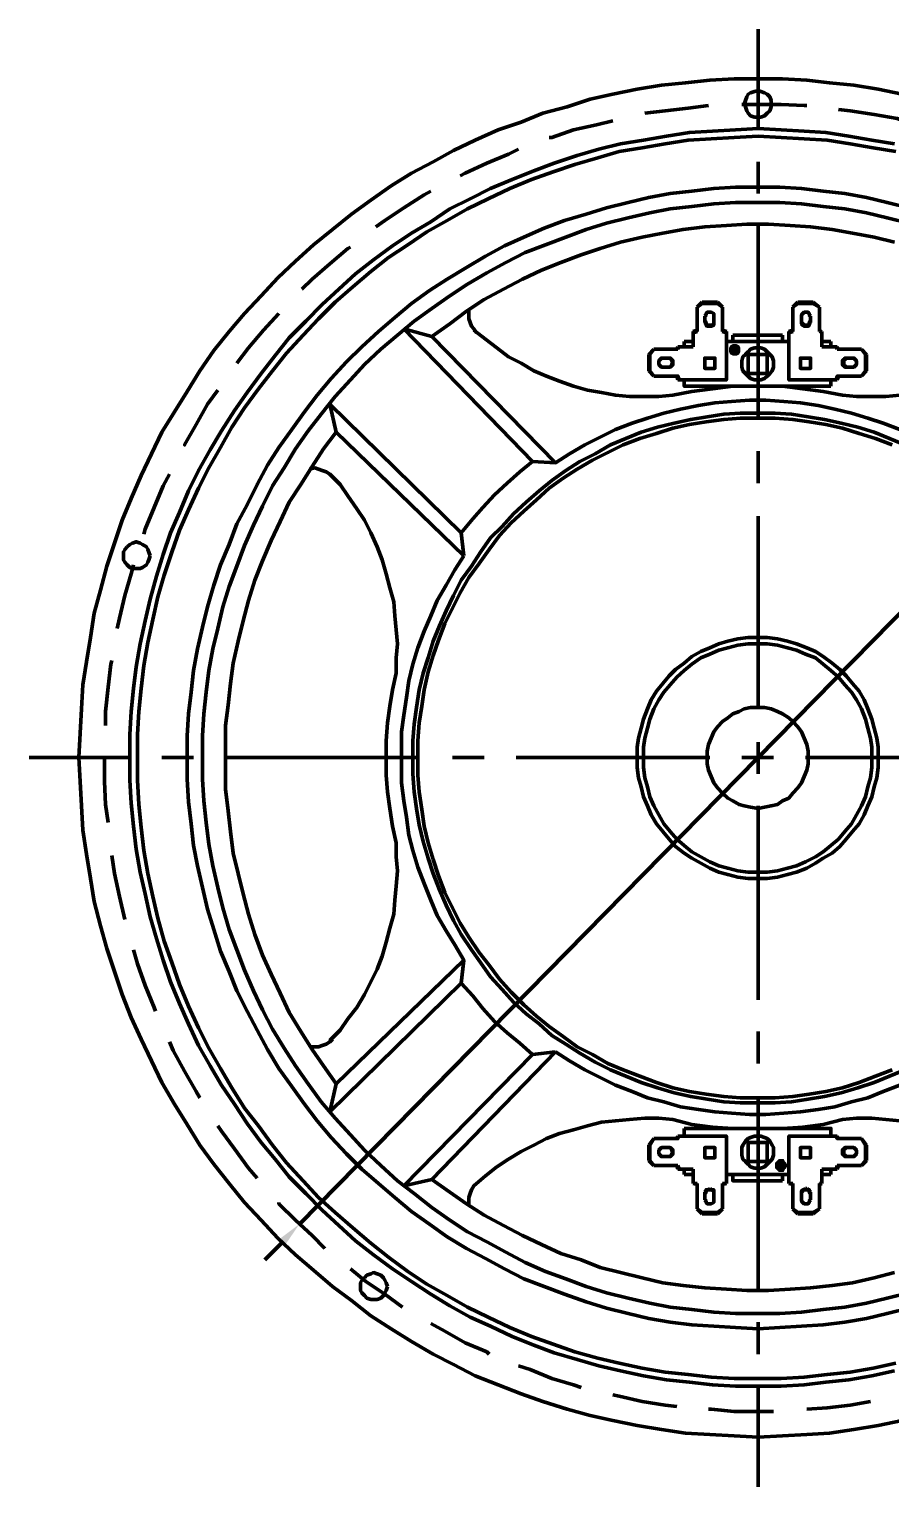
# Model space of a CAD drawing. Header units: inches. Extents: x 77 to 760, y 63 to 519.
# Drawn here: x 280.7 to 393.3, y 63.2 to 253.7 of the extents above; entities that cross this region are included whole.
import ezdxf

# ---------------------------------------------------------------- set-up
doc = ezdxf.new("R2010")
doc.units = ezdxf.units.IN
doc.header["$MEASUREMENT"] = 0
doc.layers.add('H', color=7, linetype='Continuous', lineweight=100)
doc.layers.add('P', color=250, linetype='Continuous', lineweight=100)

msp = doc.modelspace()

# ---------------------------------------------------------------- hatches: boundary and pattern name
at = {"layer": 'H', "linetype": 'Continuous'}
for points in [[(372.33, 212.33), (372.17, 212), (373.67, 212)], [(372.17, 212), (372.17, 211.83), (373.67, 211.83)], [(372.17, 212), (373.67, 212), (373.67, 211.83)], [(372.17, 211.83), (372.17, 211.5), (373.67, 211.5)], [(372.17, 211.83), (373.67, 211.83), (373.67, 211.5)], [(372.17, 211.5), (372.33, 211.17), (373.5, 211.17)], [(372.17, 211.5), (373.67, 211.5), (373.5, 211.17)], [(372.67, 212.5), (372.33, 212.33), (373.5, 212.33)], [(372.33, 212.33), (373.5, 212.33), (373.67, 212)], [(372.83, 212.5), (372.67, 212.5), (373.17, 212.5)], [(372.67, 212.5), (373.17, 212.5), (373.5, 212.33)], [(372.33, 211.17), (372.67, 211), (373.17, 211)], [(372.33, 211.17), (373.5, 211.17), (373.17, 211)], [(372.67, 211), (373.17, 211), (372.83, 211)], [(378.33, 105.67), (378.17, 105.5), (379.67, 105.5)], [(378.17, 105.5), (378.17, 105.17), (379.83, 105.17)], [(378.17, 105.5), (379.67, 105.5), (379.83, 105.17)], [(378.17, 105.17), (378.17, 104.83), (379.67, 104.83)], [(378.17, 105.17), (379.83, 105.17), (379.67, 104.83)], [(378.17, 104.83), (378.33, 104.67), (379.5, 104.67)], [(378.17, 104.83), (379.67, 104.83), (379.5, 104.67)], [(378.67, 106), (378.33, 105.67), (379.5, 105.67)], [(378.33, 105.67), (379.5, 105.67), (379.67, 105.5)], [(379, 106), (378.67, 106), (379.33, 106)], [(378.67, 106), (379.33, 106), (379.5, 105.67)], [(378.33, 104.67), (378.67, 104.33), (379.33, 104.33)], [(378.33, 104.67), (379.5, 104.67), (379.33, 104.33)], [(378.67, 104.33), (379.33, 104.33), (379, 104.33)], [(313.33, 95.5), (314.17, 94.83), (316, 97.5)]]:
    msp.add_hatch(color=0, dxfattribs=at).paths.add_polyline_path(points)

# ---------------------------------------------------------------- linework, layer by layer
at = {"layer": 'P', "color": 0, "linetype": 'Continuous'}
for points in [[(376, 253.67), (376, 240.67)], [(394.83, 245.17), (391.67, 245.83), (388.5, 246.33), (385.33, 246.67), (382.33, 247), (379.17, 247.17), (376, 247.17), (372.83, 247.17), (369.67, 247), (366.5, 246.67), (363.33, 246.33), (360.17, 245.83), (357, 245.17), (354, 244.5), (351, 243.5), (347.83, 242.67), (345, 241.5), (342, 240.5), (339, 239.17), (336.17, 237.83), (333.5, 236.33), (330.67, 234.83), (328, 233.17), (325.33, 231.33), (322.83, 229.5), (320.33, 227.5), (317.83, 225.5), (315.5, 223.33), (313.17, 221.17), (311, 218.83), (308.83, 216.5), (306.83, 214.17), (304.83, 211.67), (303, 209), (301.33, 206.33), (299.67, 203.67), (298, 201), (296.67, 198.17), (295.33, 195.33), (294, 192.33), (292.83, 189.5), (291.83, 186.5), (290.83, 183.5), (290, 180.33), (289.17, 177.33), (288.67, 174.17), (288.17, 171), (287.67, 168), (287.5, 164.83), (287.33, 161.67), (287.17, 158.5), (287.33, 155.33), (287.5, 152.17), (287.67, 149), (288.17, 145.83), (288.67, 142.67), (289.17, 139.67), (290, 136.5), (290.83, 133.5), (291.83, 130.5), (292.83, 127.5), (294, 124.5), (295.33, 121.67), (296.67, 118.83), (298, 116), (299.67, 113.17), (301.33, 110.5), (303, 107.83), (304.83, 105.33), (306.83, 102.83), (308.83, 100.33), (311, 98), (313.17, 95.67), (315.5, 93.5), (317.83, 91.5), (320.33, 89.33), (322.83, 87.5), (325.33, 85.5), (328, 83.83), (330.67, 82.17), (333.5, 80.5), (336.17, 79.17), (339, 77.67), (342, 76.5), (345, 75.33), (347.83, 74.33), (351, 73.33), (354, 72.5), (357, 71.83), (360.17, 71.17), (363.33, 70.67), (366.5, 70.17), (369.67, 70), (372.83, 69.83), (376, 69.67), (379.17, 69.83), (382.33, 70), (385.33, 70.17), (388.5, 70.67), (391.67, 71.17), (394.83, 71.83)], [(377.67, 243.83), (377.67, 244.33), (377.5, 244.83), (377.17, 245.17), (376.83, 245.33), (376.33, 245.5), (376, 245.67), (375.5, 245.5), (375, 245.33), (374.67, 245.17), (374.5, 244.83), (374.33, 244.33), (374.17, 243.83), (374.33, 243.5), (374.5, 243), (374.67, 242.67), (375, 242.33), (375.5, 242.17), (376, 242.17), (376.33, 242.17), (376.83, 242.33), (377.17, 242.67), (377.5, 243), (377.67, 243.5), (377.67, 243.83)], [(369.5, 243.67), (366.83, 243.33), (363.83, 243), (361.17, 242.67)], [(382.33, 243.67), (382, 243.67), (379, 243.83), (376, 243.83), (373.83, 243.83)], [(395, 241.67), (394.17, 242), (391.17, 242.5), (388, 243), (386.5, 243.17)], [(393.83, 238.67), (390.83, 239.17), (387.83, 239.67), (384.83, 240.17), (382, 240.33), (379, 240.5), (376, 240.67), (373, 240.5), (370, 240.33), (367, 240.17), (364, 239.67), (361, 239.17), (358, 238.67), (355.17, 238), (352.33, 237.17), (349.33, 236.17), (346.67, 235.17), (343.83, 234), (341, 232.83), (338.33, 231.5), (335.67, 230.17), (333.17, 228.5), (330.67, 227), (328.17, 225.33), (325.67, 223.5), (323.33, 221.67), (321.17, 219.67), (319, 217.67), (316.83, 215.5), (314.67, 213.33), (312.83, 211), (311, 208.67), (309.17, 206.17), (307.5, 203.83), (305.83, 201.17), (304.33, 198.67), (302.83, 196), (301.5, 193.33), (300.33, 190.5), (299.17, 187.83), (298.17, 185), (297.33, 182.17), (296.5, 179.17), (295.83, 176.33), (295.17, 173.33), (294.67, 170.33), (294.33, 167.5), (294, 164.5), (293.83, 161.5), (293.83, 158.5), (293.83, 155.5), (294, 152.5), (294.33, 149.5), (294.67, 146.5), (295.17, 143.5), (295.83, 140.67), (296.5, 137.67), (297.33, 134.83), (298.17, 132), (299.17, 129.17), (300.33, 126.33), (301.5, 123.67), (302.83, 120.83), (304.33, 118.17), (305.83, 115.67), (307.5, 113.17), (309.17, 110.67), (311, 108.17), (312.83, 106), (314.67, 103.67), (316.83, 101.5), (319, 99.33), (321.17, 97.33), (323.33, 95.33), (325.67, 93.5), (328.17, 91.67), (330.67, 90), (333.17, 88.33), (335.67, 86.83), (338.33, 85.33), (341, 84.17), (343.83, 82.83), (346.67, 81.67), (349.33, 80.67), (352.33, 79.83), (355.17, 79), (358, 78.33), (361, 77.67), (364, 77.17), (367, 76.83), (370, 76.5), (373, 76.33), (376, 76.33), (379, 76.33), (382, 76.5), (384.83, 76.83), (387.83, 77.17), (390.83, 77.67), (393.83, 78.33)], [(357, 241.67), (354.83, 241.17), (351.83, 240.5), (349, 239.5), (348.67, 239.5)], [(394, 237.67), (391, 238.17), (388, 238.67), (385, 239.17), (382, 239.33), (379, 239.5), (376, 239.67), (372.83, 239.5), (369.83, 239.33), (366.83, 239.17), (363.83, 238.67), (360.83, 238.17), (357.83, 237.67), (355, 236.83), (352, 236), (349.17, 235), (346.33, 234), (343.5, 232.83), (340.67, 231.5), (338, 230.17), (335.33, 228.67), (332.67, 227.17), (330.17, 225.5), (327.67, 223.83), (325.33, 222), (323, 220), (320.67, 218), (318.5, 215.83), (316.5, 213.67), (314.33, 211.33), (312.5, 209), (310.67, 206.67), (308.83, 204.17), (307.17, 201.67), (305.67, 199), (304.17, 196.33), (302.83, 193.67), (301.5, 190.83), (300.33, 188.17), (299.33, 185.33), (298.33, 182.33), (297.5, 179.5), (296.83, 176.5), (296.17, 173.5), (295.67, 170.5), (295.33, 167.5), (295, 164.5), (294.83, 161.5), (294.83, 158.5), (294.83, 155.5), (295, 152.33), (295.33, 149.33), (295.67, 146.33), (296.17, 143.33), (296.83, 140.33), (297.5, 137.5), (298.33, 134.5), (299.33, 131.67), (300.33, 128.83), (301.5, 126), (302.83, 123.17), (304.17, 120.5), (305.67, 117.83), (307.17, 115.33), (308.83, 112.67), (310.67, 110.33), (312.5, 107.83), (314.33, 105.5), (316.5, 103.17), (318.5, 101), (320.67, 99), (323, 97), (325.33, 95), (327.67, 93.17), (330.17, 91.33), (332.67, 89.67), (335.33, 88.17), (338, 86.67), (340.67, 85.33), (343.5, 84), (346.33, 82.83), (349.17, 81.83), (352, 80.83), (355, 80), (357.83, 79.33), (360.83, 78.67), (363.83, 78.17), (366.83, 77.83), (369.83, 77.5), (372.83, 77.33), (376, 77.33), (379, 77.33), (382, 77.5), (385, 77.83), (388, 78.17), (391, 78.67), (394, 79.33)], [(344.67, 238), (343.33, 237.33), (340.5, 236.17), (337.67, 234.83), (337, 234.5)], [(376, 236.33), (376, 232.17)], [(395.67, 230.33), (392.83, 231), (390.17, 231.67), (387.33, 232.17), (384.5, 232.5), (381.67, 232.83), (378.83, 233), (376, 233), (373, 233), (370.17, 232.83), (367.33, 232.5), (364.5, 232.17), (361.67, 231.67), (359, 231), (356.17, 230.33), (353.5, 229.5), (350.67, 228.67), (348, 227.67), (345.33, 226.5), (342.83, 225.33), (340.33, 224), (337.83, 222.5), (335.33, 221), (333, 219.5), (330.67, 217.83), (328.5, 216), (326.33, 214.17), (324.17, 212.17), (322.17, 210.17), (320.17, 208), (318.33, 205.83), (316.67, 203.67), (315, 201.33), (313.33, 199), (311.83, 196.67), (310.5, 194.17), (309.17, 191.5), (307.83, 189), (306.83, 186.33), (305.67, 183.67), (304.83, 181), (304, 178.17), (303.33, 175.5), (302.67, 172.67), (302.17, 169.83), (301.83, 167), (301.5, 164.17), (301.33, 161.33), (301.33, 158.5), (301.33, 155.67), (301.5, 152.67), (301.83, 149.83), (302.17, 147), (302.67, 144.33), (303.33, 141.5), (304, 138.67), (304.83, 136), (305.67, 133.17), (306.83, 130.5), (307.83, 128), (309.17, 125.33), (310.5, 122.83), (311.83, 120.33), (313.33, 117.83), (315, 115.5), (316.67, 113.17), (318.33, 111), (320.17, 108.83), (322.17, 106.67), (324.17, 104.67), (326.33, 102.83), (328.5, 101), (330.67, 99.17), (333, 97.5), (335.33, 95.83), (337.83, 94.33), (340.33, 93), (342.83, 91.67), (345.33, 90.33), (348, 89.33), (350.67, 88.33), (353.5, 87.33), (356.17, 86.5), (359, 85.83), (361.67, 85.17), (364.5, 84.67), (367.33, 84.33), (370.17, 84.17), (373, 84), (376, 83.83), (378.83, 84), (381.67, 84.17), (384.5, 84.33), (387.33, 84.67), (390.17, 85.17), (392.83, 85.83), (395.67, 86.5)], [(333.17, 232.5), (332.33, 232), (329.67, 230.33), (327.17, 228.67), (326, 227.83)], [(395.67, 228.33), (392.83, 229), (390.17, 229.67), (387.33, 230.17), (384.5, 230.5), (381.67, 230.83), (378.83, 231), (376, 231), (373, 231), (370.17, 230.83), (367.33, 230.5), (364.5, 230.17), (361.83, 229.67), (359, 229), (356.17, 228.33), (353.5, 227.5), (350.83, 226.5), (348.17, 225.5), (345.5, 224.5), (343, 223.17), (340.5, 221.83), (338, 220.33), (335.67, 218.83), (333.33, 217.17), (331, 215.5), (328.83, 213.67), (326.67, 211.83), (324.5, 209.83), (322.67, 207.83), (320.67, 205.67), (318.83, 203.33), (317.17, 201.17), (315.5, 198.83), (314, 196.33), (312.5, 194), (311.17, 191.33), (310, 188.83), (308.83, 186.17), (307.83, 183.5), (306.83, 180.83), (306, 178.17), (305.33, 175.33), (304.67, 172.67), (304.17, 169.83), (303.83, 167), (303.5, 164.17), (303.33, 161.33), (303.33, 158.5), (303.33, 155.67), (303.5, 152.83), (303.83, 150), (304.17, 147.17), (304.67, 144.33), (305.33, 141.5), (306, 138.83), (306.83, 136), (307.83, 133.33), (308.83, 130.67), (310, 128), (311.17, 125.5), (312.5, 123), (314, 120.5), (315.5, 118.17), (317.17, 115.83), (318.83, 113.5), (320.67, 111.33), (322.67, 109.17), (324.5, 107.17), (326.67, 105.17), (328.83, 103.17), (331, 101.5), (333.33, 99.67), (335.67, 98), (338, 96.5), (340.5, 95.17), (343, 93.83), (345.5, 92.5), (348.17, 91.33), (350.83, 90.33), (353.5, 89.33), (356.17, 88.5), (359, 87.83), (361.83, 87.17), (364.5, 86.67), (367.33, 86.33), (370.17, 86), (373, 85.83), (376, 85.83), (378.83, 85.83), (381.67, 86), (384.5, 86.33), (387.33, 86.67), (390.17, 87.17), (392.83, 87.83), (395.67, 88.5)], [(393.83, 225.83), (391.17, 226.5), (388.33, 227), (385.67, 227.5), (382.83, 227.83), (380.17, 228), (377.33, 228.17), (374.5, 228.17), (371.83, 228), (369, 227.83), (366.17, 227.5), (363.5, 227), (360.83, 226.5), (358, 225.83), (355.33, 225), (352.83, 224.17), (350.17, 223.17), (347.67, 222.17), (345.17, 221), (342.67, 219.67), (340.17, 218.33), (337.83, 216.83), (335.67, 215.17), (333.33, 213.5)], [(376, 228), (376, 202.67)], [(322.67, 225.17), (322.33, 225), (320, 223), (317.67, 221), (316.33, 219.67)], [(316, 97.5), (435.83, 219.33)], [(368.67, 218), (368, 217.33)], [(370.67, 217.83), (368.67, 217.83), (368, 217.33)], [(368, 217.33), (368, 214.33)], [(370.67, 218), (368.67, 218)], [(370.67, 218), (371.33, 217.33)], [(370.67, 217.83), (371.33, 217.33)], [(371.33, 214.33), (371.33, 217.33)], [(381.17, 218), (380.5, 217.33)], [(381.17, 217.83), (380.5, 217.33)], [(380.5, 214.33), (380.5, 217.33)], [(381.17, 218), (383.17, 218)], [(381.17, 217.83), (383.17, 217.83), (384, 217.33)], [(383.17, 218), (384, 217.33)], [(384, 217.33), (384, 214.33)], [(313.33, 216.5), (311.33, 214.33), (309.33, 212), (307.83, 210)], [(338.17, 217), (338.17, 216.5), (338.17, 215.83), (338.33, 215.33), (338.5, 214.83), (338.83, 214.5), (339.17, 214)], [(369.67, 216.67), (369.33, 216.67), (369.17, 216.5), (369.17, 216.33), (369, 216.17)], [(369, 216.17), (369, 215.33)], [(369, 215.5), (369.17, 215.33), (369.17, 215.17), (369.33, 215), (369.67, 215)], [(369, 215.33), (369.17, 215.17), (369.17, 215), (369.33, 214.83), (369.67, 214.83)], [(369.67, 216.67), (369.67, 216.67)], [(369.67, 216.67), (369.67, 216.67)], [(370.17, 216.17), (370.17, 216.33), (370.17, 216.5), (369.83, 216.67), (369.67, 216.67)], [(369.67, 215), (369.83, 215), (370.17, 215.17), (370.17, 215.33), (370.17, 215.5)], [(369.67, 214.83), (369.83, 214.83), (370.17, 215), (370.17, 215.17), (370.17, 215.33)], [(370.17, 215.33), (370.17, 216.17)], [(382.17, 216.67), (382, 216.67), (381.83, 216.5), (381.67, 216.33), (381.67, 216.17)], [(381.67, 215.33), (381.67, 216.17)], [(381.67, 215.5), (381.67, 215.33), (381.83, 215.17), (382, 215), (382.17, 215)], [(381.67, 215.33), (381.67, 215.17), (381.83, 215), (382, 214.83), (382.17, 214.83)], [(382.17, 216.67), (382.33, 216.67)], [(382.17, 216.67), (382.17, 216.67)], [(382.17, 215), (382.33, 215), (382.5, 215), (382.67, 215.17), (382.67, 215.33), (382.83, 215.5)], [(382.83, 216.17), (382.67, 216.33), (382.67, 216.5), (382.5, 216.67), (382.33, 216.67)], [(382.33, 214.83), (382.5, 214.83), (382.67, 215), (382.67, 215.17), (382.83, 215.33)], [(382.83, 216.17), (382.83, 215.33)], [(346.5, 197.17), (329.67, 214.5)], [(346.5, 197.17), (349.5, 197), (333.33, 213.5), (329.67, 214.5)], [(338.83, 214.33), (340.33, 213.17), (341.83, 212), (343.33, 210.83), (345, 210), (346.67, 209), (348.33, 208.33), (350, 207.67), (351.83, 207), (353.67, 206.5), (355.5, 206.17), (357.33, 205.83), (359.17, 205.67), (361.17, 205.67), (363, 205.67), (364.83, 205.83)], [(367.5, 214.17), (368, 214.33)], [(367.5, 214.17), (367.5, 212.17)], [(367.5, 214), (368, 214.17)], [(368, 214.17), (368, 214.33)], [(369.67, 215), (369.67, 215)], [(369.67, 214.83), (369.67, 214.83)], [(371.83, 214.17), (371.33, 214.33)], [(371.33, 214.17), (371.33, 214.33)], [(371.83, 214), (371.33, 214.17)], [(371.83, 212.17), (371.83, 214.17)], [(379.17, 213.67), (372.67, 213.67)], [(372.67, 213.67), (372.67, 212.83)], [(379.17, 213.67), (379.17, 212.83)], [(380, 214.17), (380.5, 214.33)], [(380, 212.17), (380, 214.17)], [(380, 214), (380.5, 214.17)], [(380.5, 214.17), (380.5, 214.33)], [(382.33, 214.83), (382.17, 214.83)], [(384.33, 214.17), (384, 214.33)], [(384, 214.17), (384, 214.33)], [(384.33, 214), (384, 214.17)], [(384.33, 214.17), (384.33, 212.17)], [(387, 205.83), (388.83, 205.67), (390.83, 205.67), (392.67, 205.67), (394.5, 205.83), (396.33, 206.17), (398.17, 206.5), (400, 207), (401.83, 207.67), (403.5, 208.33), (405.17, 209), (406.83, 210), (408.5, 210.83), (410, 212), (411.5, 213.17), (413, 214.33)], [(361.67, 211.17), (362.33, 211.83)], [(361.83, 211.17), (362.33, 211.83)], [(365.33, 211.83), (362.33, 211.83)], [(365.5, 212.17), (365.33, 211.83)], [(365.33, 211.83), (365.5, 211.83)], [(367.5, 212.17), (365.5, 212.17)], [(365.67, 212.17), (365.5, 211.83)], [(366.33, 212.83), (366.33, 212.17)], [(366.33, 212.83), (367.5, 212.83)], [(367.5, 212.83), (367.5, 213)], [(371.83, 207.83), (367.5, 207.83), (371.83, 207.83), (371.83, 212.17)], [(371.83, 212.83), (379.67, 212.83)], [(372.17, 212.83), (371.83, 212.83)], [(371.83, 212.17), (371.83, 207.83), (371.83, 212.17)], [(371.83, 212.17), (371.83, 207.83)], [(378, 210), (378, 210.33), (377.83, 210.83), (377.5, 211.17), (377.17, 211.5), (376.83, 211.83), (376.33, 212), (376, 212), (375.5, 212), (375, 211.83), (374.67, 211.5), (374.33, 211.17), (374, 210.83), (373.83, 210.33), (373.83, 210), (373.83, 209.5), (374, 209), (374.33, 208.67), (374.67, 208.33), (375, 208), (375.5, 207.83), (376, 207.83), (376.33, 207.83), (376.83, 208), (377.17, 208.33), (377.5, 208.67), (377.83, 209), (378, 209.5), (378, 210)], [(379.67, 212.83), (380, 212.83)], [(380, 207.83), (384.33, 207.83), (380, 207.83), (380, 212.17)], [(380, 212.17), (380, 207.83), (380, 212.17)], [(380, 212.17), (380, 207.83)], [(384.33, 212.83), (384.33, 213)], [(385.5, 212.83), (384.33, 212.83)], [(384.33, 212.17), (386.33, 212.17)], [(385.5, 212.83), (385.5, 212.17)], [(386.17, 212.17), (386.33, 211.83)], [(386.33, 212.17), (386.5, 211.83)], [(386.5, 211.83), (386.33, 211.83)], [(386.5, 211.83), (389.5, 211.83)], [(390.17, 211.17), (389.5, 211.83)], [(390, 211.17), (389.5, 211.83)], [(361.67, 211.17), (361.67, 209)], [(361.83, 211.17), (361.83, 209), (362.33, 208.33)], [(363.5, 210.67), (363.33, 210.67), (363.17, 210.5), (363, 210.33), (363, 210.17)], [(363, 210.17), (363, 210)], [(363, 210), (363, 210)], [(363, 210), (363, 209.83), (363.17, 209.67), (363.33, 209.5), (363.5, 209.5)], [(364.33, 210.67), (363.5, 210.67)], [(364.83, 210.17), (364.67, 210.33), (364.67, 210.5), (364.5, 210.67), (364.17, 210.67)], [(364.17, 209.5), (364.5, 209.5), (364.67, 209.67), (364.67, 209.83), (364.83, 210)], [(364.83, 210.17), (364.83, 210.33), (364.67, 210.5), (364.5, 210.67), (364.33, 210.67)], [(364.33, 209.5), (364.5, 209.5), (364.67, 209.67), (364.83, 209.83), (364.83, 210)], [(364.83, 210), (364.83, 210.17)], [(364.83, 210), (364.83, 210.17)], [(369.67, 209.33), (369, 209.33), (369, 210.67), (370.33, 210.67), (370.33, 209.33), (369.67, 209.33)], [(370.33, 210), (370.33, 209.33), (369, 209.33), (369, 210.67), (370.33, 210.67), (370.33, 210)], [(374.67, 211.17), (377.17, 211.17), (377.17, 208.67), (374.67, 208.67), (374.67, 211.17)], [(382.17, 209.33), (382.83, 209.33), (382.83, 210.67), (381.5, 210.67), (381.5, 209.33), (382.17, 209.33)], [(381.5, 210), (381.5, 209.33), (382.83, 209.33), (382.83, 210.67), (381.5, 210.67), (381.5, 210)], [(387.5, 210.67), (387.33, 210.67), (387.17, 210.5), (387, 210.33), (387, 210.17)], [(387, 210), (387, 210.17)], [(387, 210), (387, 209.83), (387.17, 209.67), (387.33, 209.5), (387.5, 209.5)], [(387.67, 210.67), (387.5, 210.67), (387.33, 210.5), (387.17, 210.33), (387.17, 210.17)], [(387.17, 210.17), (387.17, 210), (387.17, 209.83), (387.33, 209.67), (387.5, 209.5), (387.67, 209.5)], [(387.5, 210.67), (388.33, 210.67)], [(388.83, 210.17), (388.83, 210.33), (388.67, 210.5), (388.5, 210.67), (388.33, 210.67)], [(388.33, 209.5), (388.5, 209.5), (388.67, 209.67), (388.83, 209.83), (388.83, 210)], [(388.83, 210.17), (388.83, 210)], [(388.83, 210), (388.83, 210)], [(390, 211.17), (390, 209), (389.5, 208.33)], [(390.17, 211.17), (390.17, 209)], [(361.67, 209), (362.33, 208.33)], [(362.33, 208.33), (365.33, 208.33)], [(363.5, 209.5), (364.33, 209.5)], [(365.5, 207.83), (365.33, 208.33)], [(365.67, 207.83), (365.5, 208.33), (365.33, 208.33)], [(365.5, 207.83), (367.5, 207.83)], [(385.5, 207), (366.33, 207), (366.33, 207.83)], [(366.33, 207), (366.33, 207.83)], [(366.83, 207.83), (366.67, 207.83)], [(371.83, 207.83), (367.5, 207.83)], [(367.5, 207.83), (371.83, 207.83)], [(380, 207.83), (384.33, 207.83)], [(384.33, 207.83), (380, 207.83)], [(386.33, 207.83), (384.33, 207.83)], [(385, 207.83), (385.17, 207.83)], [(385.5, 207.83), (385.5, 207)], [(386.17, 207.83), (386.33, 208.33), (386.5, 208.33)], [(386.33, 207.83), (386.5, 208.33)], [(389.5, 208.33), (386.5, 208.33)], [(388.33, 209.5), (387.5, 209.5)], [(390.17, 209), (389.5, 208.33)], [(305.33, 206.5), (304, 204.67), (302.5, 202), (301, 199.33), (301, 199.33)], [(372.67, 207), (370, 206.67), (367.33, 206.33), (364.83, 205.83)], [(372.67, 207), (372.67, 207)], [(387, 205.83), (384.5, 206.33), (381.83, 206.67), (379.17, 207)], [(379.17, 207), (379.17, 207)], [(320, 204.67), (337.17, 187.83)], [(337.5, 184.83), (320.83, 201), (320, 204.67)], [(394.5, 201.33), (392.33, 202.17), (390.33, 202.83), (388.17, 203.5), (386, 204), (383.83, 204.5), (381.5, 204.83), (379.33, 205), (377, 205.17), (374.83, 205.17), (372.5, 205), (370.33, 204.83), (368.17, 204.5), (365.83, 204), (363.67, 203.5), (361.5, 202.83), (359.5, 202.17), (357.33, 201.33), (355.33, 200.33), (353.33, 199.33), (351.33, 198.17), (349.5, 197)], [(395.17, 199.33), (393.17, 200.17), (391.17, 201), (389, 201.67), (386.83, 202.17), (384.67, 202.67), (382.5, 203), (380.33, 203.33), (378.17, 203.5), (376, 203.5), (373.67, 203.5), (371.5, 203.33), (369.33, 203), (367.17, 202.67), (365, 202.17), (362.83, 201.67), (360.67, 201), (358.67, 200.17), (356.67, 199.33), (354.67, 198.17), (352.67, 197.17), (350.83, 196), (349, 194.67), (347.33, 193.33), (345.67, 191.83), (344, 190.33), (342.5, 188.67), (341, 187.17), (339.67, 185.33), (338.5, 183.5), (337.17, 181.67), (336.17, 179.67), (335.17, 177.67), (334.33, 175.67), (333.5, 173.67), (332.83, 171.5), (332.17, 169.5), (331.67, 167.33), (331.33, 165), (331, 162.83), (330.83, 160.67), (330.83, 158.5), (330.83, 156.33), (331, 154), (331.33, 151.83), (331.67, 149.67), (332.17, 147.5), (332.83, 145.33), (333.5, 143.33), (334.33, 141.17), (335.17, 139.17), (336.17, 137.17), (337.17, 135.33), (338.5, 133.33), (339.67, 131.67), (341, 129.83), (342.5, 128.17), (344, 126.5), (345.67, 125), (347.33, 123.67), (349, 122.17), (350.83, 121), (352.67, 119.83), (354.67, 118.67), (356.67, 117.67), (358.67, 116.83), (360.67, 116), (362.83, 115.33), (365, 114.67), (367.17, 114.17), (369.33, 113.83), (371.5, 113.5), (373.67, 113.33), (376, 113.33), (378.17, 113.33), (380.33, 113.5), (382.5, 113.83), (384.67, 114.17), (386.83, 114.67), (389, 115.33), (391.17, 116), (393.17, 116.83), (395.17, 117.67)], [(393.5, 199.33), (391.33, 200.17), (389.17, 200.83), (387, 201.5), (384.83, 202), (382.67, 202.33), (380.5, 202.67), (378.17, 202.83), (376, 202.83), (373.67, 202.83), (371.5, 202.67), (369.17, 202.33), (367, 202), (364.83, 201.5), (362.67, 200.83), (360.5, 200.17), (358.33, 199.33), (356.33, 198.33), (354.33, 197.33), (352.33, 196.17), (350.5, 195), (348.67, 193.67), (347, 192.17), (345.33, 190.67), (343.67, 189.17), (342.17, 187.5), (340.83, 185.67), (339.5, 183.83), (338.17, 182), (337, 180), (336, 178), (335, 176), (334.17, 173.83), (333.5, 171.83), (332.83, 169.67), (332.33, 167.33), (332, 165.17), (331.67, 163), (331.5, 160.67), (331.5, 158.5), (331.5, 156.17), (331.67, 154), (332, 151.67), (332.33, 149.5), (332.83, 147.33), (333.5, 145.17), (334.17, 143), (335, 140.83), (336, 138.83), (337, 136.83), (338.17, 135), (339.5, 133), (340.83, 131.33), (342.17, 129.5), (343.67, 127.83), (345.33, 126.17), (347, 124.67), (348.67, 123.33), (350.5, 122), (352.33, 120.67), (354.33, 119.67), (356.33, 118.5), (358.33, 117.67), (360.5, 116.83), (362.67, 116), (364.83, 115.33), (367, 114.83), (369.17, 114.5), (371.5, 114.17), (373.67, 114), (376, 114), (378.17, 114), (380.5, 114.17), (382.67, 114.5), (384.83, 114.83), (387, 115.33), (389.17, 116), (391.33, 116.83), (393.5, 117.67)], [(320.83, 201), (319.17, 198.83), (317.67, 196.5), (316.17, 194.17), (314.67, 191.83), (313.5, 189.33), (312.33, 186.83), (311.17, 184.17), (310.17, 181.67), (309.33, 179), (308.67, 176.33), (308, 173.67), (307.33, 170.83), (307, 168.17), (306.67, 165.33), (306.33, 162.67), (306.33, 159.83), (306.33, 157), (306.33, 154.33), (306.67, 151.5), (307, 148.83), (307.33, 146), (308, 143.33), (308.67, 140.67), (309.33, 138), (310.17, 135.33), (311.17, 132.67), (312.33, 130.17), (313.5, 127.67), (314.67, 125.17), (316.17, 122.67), (317.67, 120.33), (319.17, 118.17), (320.83, 115.83)], [(376, 198.5), (376, 194.33)], [(320.33, 195.17), (320, 195.5), (319.5, 195.83), (319, 196), (318.5, 196.17), (318, 196.33), (317.33, 196.17)], [(346.5, 197.17), (344.83, 195.83), (343.17, 194.33), (341.5, 192.83), (340, 191.17), (338.67, 189.67), (337.17, 187.83)], [(299, 195.5), (298.17, 194), (297, 191.17), (295.83, 188.33), (295.67, 187.67)], [(328.67, 169.5), (328.67, 171.5), (328.83, 173.33), (328.67, 175.17), (328.5, 177), (328.33, 178.83), (327.83, 180.67), (327.33, 182.5), (326.83, 184.33), (326.17, 186), (325.33, 187.83), (324.5, 189.5), (323.5, 191), (322.33, 192.67), (321.33, 194.17), (320, 195.5)], [(376, 190), (376, 164.83)], [(337.17, 187.83), (337.5, 184.83)], [(296.5, 184.83), (296.33, 185.33), (296.17, 185.67), (296, 186), (295.5, 186.33), (295.17, 186.5), (294.67, 186.67), (294.17, 186.5), (293.83, 186.33), (293.5, 186), (293.17, 185.67), (293, 185.33), (293, 184.83), (293, 184.33), (293.17, 184), (293.5, 183.67), (293.83, 183.33), (294.17, 183.17), (294.67, 183.17), (295.17, 183.17), (295.5, 183.33), (296, 183.67), (296.17, 184), (296.33, 184.33), (296.5, 184.83)], [(337.5, 184.83), (336.33, 183), (335.17, 181), (334, 179), (333.17, 177), (332.33, 175), (331.5, 172.83), (330.83, 170.67), (330.33, 168.5), (330, 166.33), (329.67, 164), (329.33, 161.83), (329.33, 159.67), (329.33, 157.33), (329.33, 155.17), (329.67, 152.83), (330, 150.67), (330.33, 148.33), (330.83, 146.33), (331.5, 144.17), (332.33, 142), (333.17, 139.83), (334, 137.83), (335.17, 135.83), (336.33, 134), (337.5, 132)], [(294.33, 183.67), (294, 182.5), (293.17, 179.67), (292.5, 176.67), (292.17, 175.33)], [(391.67, 158.5), (391.67, 159.83), (391.5, 161), (391.17, 162.33), (390.83, 163.5), (390.33, 164.83), (389.83, 166), (389.17, 167.17), (388.33, 168.17), (387.5, 169.17), (386.67, 170), (385.67, 170.83), (384.5, 171.67), (383.5, 172.33), (382.33, 172.83), (381, 173.33), (379.83, 173.67), (378.5, 174), (377.17, 174.17), (376, 174.17), (374.67, 174.17), (373.33, 174), (372, 173.67), (370.83, 173.33), (369.67, 172.83), (368.5, 172.33), (367.33, 171.67), (366.33, 170.83), (365.17, 170), (364.33, 169.17), (363.5, 168.17), (362.67, 167.17), (362, 166), (361.5, 164.83), (361, 163.5), (360.67, 162.33), (360.33, 161), (360.17, 159.83), (360.17, 158.5), (360.17, 157.17), (360.33, 155.83), (360.67, 154.67), (361, 153.33), (361.5, 152.17), (362, 151), (362.67, 149.83), (363.5, 148.83), (364.33, 147.83), (365.17, 146.83), (366.33, 146), (367.33, 145.33), (368.5, 144.67), (369.67, 144), (370.83, 143.5), (372, 143.17), (373.33, 142.83), (374.67, 142.67), (376, 142.67), (377.17, 142.67), (378.5, 142.83), (379.83, 143.17), (381, 143.5), (382.33, 144), (383.5, 144.67), (384.5, 145.33), (385.67, 146), (386.67, 146.83), (387.5, 147.83), (388.33, 148.83), (389.17, 149.83), (389.83, 151), (390.33, 152.17), (390.83, 153.33), (391.17, 154.67), (391.5, 155.83), (391.67, 157.17), (391.67, 158.5)], [(390.83, 158.5), (390.83, 159.83), (390.67, 161), (390.33, 162.33), (390, 163.5), (389.5, 164.83), (388.83, 166), (388.17, 167), (387.33, 168), (386.5, 169), (385.5, 169.83), (384.5, 170.67), (383.5, 171.5), (382.17, 172), (381, 172.5), (379.83, 172.83), (378.5, 173.17), (377.17, 173.33), (376, 173.33), (374.67, 173.33), (373.33, 173.17), (372, 172.83), (370.83, 172.5), (369.67, 172), (368.5, 171.5), (367.33, 170.67), (366.33, 169.83), (365.33, 169), (364.5, 168), (363.67, 167), (363, 166), (362.33, 164.83), (361.83, 163.5), (361.5, 162.33), (361.17, 161), (361, 159.83), (361, 158.5), (361, 157.17), (361.17, 155.83), (361.5, 154.67), (361.83, 153.33), (362.33, 152.17), (363, 151), (363.67, 149.83), (364.5, 148.83), (365.33, 147.83), (366.33, 147), (367.33, 146.17), (368.5, 145.5), (369.67, 144.83), (370.83, 144.33), (372, 144), (373.33, 143.67), (374.67, 143.5), (376, 143.5), (377.17, 143.5), (378.5, 143.67), (379.83, 144), (381, 144.33), (382.17, 144.83), (383.5, 145.5), (384.5, 146.17), (385.5, 147), (386.5, 147.83), (387.33, 148.83), (388.17, 149.83), (388.83, 151), (389.5, 152.17), (390, 153.33), (390.33, 154.67), (390.67, 155.83), (390.83, 157.17), (390.83, 158.5)], [(291.5, 171.17), (291.33, 170.67), (291, 167.67), (290.67, 164.5), (290.67, 162.67)], [(328.67, 169.5), (328.17, 167.33), (327.83, 165.17), (327.5, 163), (327.33, 160.67), (327.33, 158.5), (327.33, 156.17), (327.5, 154), (327.83, 151.83), (328.17, 149.5), (328.67, 147.33)], [(382.5, 158.5), (382.5, 159.33), (382.33, 160.17), (382, 161), (381.67, 161.83), (381.17, 162.5), (380.5, 163.17), (380, 163.67), (379.17, 164.17), (378.5, 164.5), (377.67, 164.83), (376.83, 165), (376, 165), (375, 165), (374.17, 164.83), (373.5, 164.5), (372.67, 164.17), (372, 163.67), (371.33, 163.17), (370.67, 162.5), (370.17, 161.83), (369.83, 161), (369.5, 160.17), (369.33, 159.33), (369.33, 158.5), (369.33, 157.67), (369.5, 156.83), (369.83, 156), (370.17, 155.17), (370.67, 154.5), (371.33, 153.83), (372, 153.17), (372.67, 152.83), (373.5, 152.33), (374.17, 152.17), (375, 152), (376, 151.83), (376.83, 152), (377.67, 152.17), (378.5, 152.33), (379.17, 152.83), (380, 153.17), (380.5, 153.83), (381.17, 154.5), (381.67, 155.17), (382, 156), (382.33, 156.83), (382.5, 157.67), (382.5, 158.5)], [(376, 160.5), (376, 156.33)], [(280.67, 158.5), (293.83, 158.5)], [(290.5, 158.5), (290.5, 155.33), (290.67, 152.33), (291, 150)], [(298, 158.5), (302.17, 158.5)], [(306.5, 158.5), (331.67, 158.5)], [(336, 158.5), (340.17, 158.5)], [(344.33, 158.5), (369.67, 158.5)], [(373.83, 158.5), (378, 158.5)], [(382.17, 158.5), (407.5, 158.5)], [(376, 152.17), (376, 126.83)], [(320, 121.5), (321.33, 122.83), (322.33, 124.33), (323.5, 125.83), (324.5, 127.5), (325.33, 129.17), (326.17, 130.83), (326.83, 132.5), (327.33, 134.33), (327.83, 136.17), (328.33, 138), (328.5, 139.83), (328.67, 141.67), (328.83, 143.67), (328.67, 145.5), (328.67, 147.33)], [(291.5, 145.67), (291.83, 143.33), (292.5, 140.33), (293.17, 137.33)], [(294.33, 133.33), (294.83, 131.5), (295.83, 128.67), (297, 125.83), (297.17, 125.33)], [(337.17, 129), (337.5, 132), (320.83, 115.83), (320, 112.17)], [(337.17, 129), (320, 112.17)], [(337.17, 129), (338.67, 127.33), (340, 125.67), (341.5, 124), (343.17, 122.5), (344.83, 121.17), (346.5, 119.67)], [(376, 122.67), (376, 118.5)], [(299, 121.33), (299.5, 120.17), (301, 117.5), (302.5, 114.83), (303, 114)], [(317.33, 120.67), (318, 120.67), (318.5, 120.67), (319, 120.83), (319.5, 121), (320, 121.33), (320.33, 121.67)], [(349.5, 120), (333.33, 103.33), (329.67, 102.5)], [(329.67, 102.5), (346.5, 119.67)], [(346.5, 119.67), (349.5, 120)], [(349.5, 120), (351.33, 118.83), (353.33, 117.67), (355.33, 116.67), (357.33, 115.67), (359.5, 114.83), (361.5, 114), (363.67, 113.5), (365.83, 112.83), (368.17, 112.5), (370.33, 112.17), (372.5, 112), (374.83, 111.83), (377, 111.83), (379.33, 112), (381.5, 112.17), (383.83, 112.5), (386, 112.83), (388.17, 113.5), (390.33, 114), (392.33, 114.83), (394.5, 115.67)], [(376, 114.17), (376, 89)], [(364.83, 111.17), (363, 111.33), (361.17, 111.33), (359.17, 111.17), (357.33, 111), (355.5, 110.83), (353.67, 110.33), (351.83, 109.83), (350, 109.33), (348.33, 108.67), (346.67, 107.83), (345, 107), (343.33, 106), (341.83, 105), (340.33, 103.83), (338.83, 102.5)], [(364.83, 111.17), (367.33, 110.5), (370, 110.17), (372.67, 110)], [(379.17, 110), (381.83, 110.17), (384.5, 110.5), (387, 111.17)], [(413, 102.5), (411.5, 103.83), (410, 105), (408.5, 106), (406.83, 107), (405.17, 107.83), (403.5, 108.67), (401.83, 109.33), (400, 109.83), (398.17, 110.33), (396.33, 110.83), (394.5, 111), (392.67, 111.17), (390.83, 111.33), (388.83, 111.33), (387, 111.17)], [(305.33, 110.33), (305.83, 109.67), (307.5, 107.33), (309.33, 104.83), (310.5, 103.5)], [(361.67, 107.83), (362.33, 108.67)], [(361.83, 105.83), (361.83, 107.83), (362.33, 108.67)], [(362.33, 108.67), (365.33, 108.67)], [(365.5, 109), (365.33, 108.67)], [(365.67, 109), (365.5, 108.67), (365.33, 108.67)], [(365.5, 109), (367.5, 109)], [(366.33, 110), (385.5, 110), (385.5, 109)], [(366.33, 109), (366.33, 110)], [(366.83, 109), (366.67, 109)], [(371.83, 109), (367.5, 109), (371.83, 109), (371.83, 104.67)], [(371.83, 109), (367.5, 109)], [(367.5, 109), (371.83, 109)], [(371.83, 104.67), (371.83, 109), (371.83, 104.67)], [(371.83, 104.67), (371.83, 109)], [(372.67, 110), (372.67, 110)], [(378, 107), (378, 107.5), (377.83, 107.83), (377.5, 108.33), (377.17, 108.67), (376.83, 108.83), (376.33, 109), (376, 109), (375.5, 109), (375, 108.83), (374.67, 108.67), (374.33, 108.33), (374, 107.83), (373.83, 107.5), (373.83, 107), (373.83, 106.5), (374, 106), (374.33, 105.67), (374.67, 105.33), (375, 105), (375.5, 104.83), (376, 104.83), (376.33, 104.83), (376.83, 105), (377.17, 105.33), (377.5, 105.67), (377.83, 106), (378, 106.5), (378, 107)], [(379.17, 110), (379.17, 110)], [(380, 109), (384.33, 109), (380, 109), (380, 104.67)], [(380, 109), (384.33, 109)], [(380, 104.67), (380, 109), (380, 104.67)], [(380, 104.67), (380, 109)], [(384.33, 109), (380, 109)], [(386.33, 109), (384.33, 109)], [(385, 109), (385.17, 109)], [(385.5, 110), (385.5, 109)], [(386.17, 109), (386.33, 108.67), (386.5, 108.67)], [(386.33, 109), (386.5, 108.67)], [(389.5, 108.67), (386.5, 108.67)], [(390.17, 107.83), (389.5, 108.67)], [(390, 105.83), (390, 107.83), (389.5, 108.67)], [(361.67, 105.83), (361.67, 107.83)], [(363.5, 107.5), (363.33, 107.5), (363.17, 107.33), (363, 107.17), (363, 107)], [(363, 106.83), (363, 107)], [(363, 106.83), (363, 106.83)], [(363, 106.83), (363, 106.67), (363.17, 106.5), (363.33, 106.33), (363.5, 106.33)], [(363.5, 107.5), (364.33, 107.5)], [(364.83, 106.83), (364.83, 107), (364.67, 107.17), (364.67, 107.33), (364.5, 107.5), (364.17, 107.5)], [(364.17, 106.33), (364.5, 106.33), (364.67, 106.5), (364.67, 106.67), (364.83, 106.83)], [(364.83, 107), (364.83, 107.17), (364.67, 107.33), (364.5, 107.5), (364.33, 107.5)], [(364.33, 106.33), (364.5, 106.33), (364.67, 106.5), (364.83, 106.67), (364.83, 106.83)], [(364.83, 107), (364.83, 106.83)], [(369.67, 107.5), (369, 107.5), (369, 106.17), (370.33, 106.17), (370.33, 107.5), (369.67, 107.5)], [(370.33, 106.83), (370.33, 107.5), (369, 107.5), (369, 106.17), (370.33, 106.17), (370.33, 106.83)], [(374.67, 105.67), (377.17, 105.67), (377.17, 108.17), (374.67, 108.17), (374.67, 105.67)], [(382.17, 107.5), (382.83, 107.5), (382.83, 106.17), (381.5, 106.17), (381.5, 107.5), (382.17, 107.5)], [(381.5, 106.83), (381.5, 107.5), (382.83, 107.5), (382.83, 106.17), (381.5, 106.17), (381.5, 106.83)], [(387.5, 107.5), (387.33, 107.5), (387.17, 107.33), (387, 107.17), (387, 107)], [(387, 107), (387, 106.83)], [(387, 106.83), (387, 106.67), (387.17, 106.5), (387.33, 106.33), (387.5, 106.33)], [(387.67, 107.5), (387.5, 107.5), (387.33, 107.33), (387.17, 107.17), (387.17, 107)], [(387.17, 107), (387.17, 106.83)], [(387.17, 106.83), (387.17, 106.67), (387.33, 106.5), (387.5, 106.33), (387.67, 106.33)], [(388.33, 107.5), (387.5, 107.5)], [(388.83, 107), (388.83, 107.17), (388.67, 107.33), (388.5, 107.5), (388.33, 107.5)], [(388.33, 106.33), (388.5, 106.33), (388.67, 106.5), (388.83, 106.67), (388.83, 106.83)], [(388.83, 106.83), (388.83, 107)], [(388.83, 106.83), (388.83, 106.83)], [(390.17, 105.83), (390.17, 107.83)], [(361.67, 105.83), (362.33, 105.17)], [(361.83, 105.83), (362.33, 105.17)], [(365.33, 105.17), (362.33, 105.17)], [(364.33, 106.33), (363.5, 106.33)], [(365.5, 104.67), (365.33, 105.17)], [(365.33, 105.17), (365.5, 105.17)], [(365.67, 104.67), (365.5, 105.17)], [(386.17, 104.67), (386.33, 105.17)], [(386.33, 104.67), (386.5, 105.17)], [(386.5, 105.17), (386.33, 105.17)], [(386.5, 105.17), (389.5, 105.17)], [(387.5, 106.33), (388.33, 106.33)], [(390.17, 105.83), (389.5, 105.17)], [(390, 105.83), (389.5, 105.17)], [(333.33, 103.33), (335.67, 101.67), (337.83, 100.17), (340.17, 98.67), (342.67, 97.33), (345.17, 96), (347.67, 94.83), (350.17, 93.67), (352.83, 92.83), (355.33, 91.83), (358, 91.17), (360.83, 90.5), (363.5, 89.83), (366.17, 89.5), (369, 89.17), (371.83, 89), (374.5, 88.83), (377.33, 88.83), (380.17, 89), (382.83, 89.17), (385.67, 89.5), (388.33, 89.83), (391.17, 90.5), (393.83, 91.17)], [(367.5, 104.67), (365.5, 104.67)], [(366.33, 104), (366.33, 104.67)], [(366.33, 104), (367.5, 104)], [(367.5, 102.83), (367.5, 104.67)], [(367.5, 104), (367.5, 104)], [(371.83, 104.67), (371.83, 102.83)], [(372.17, 104), (371.83, 104)], [(380, 104), (372.17, 104)], [(379.17, 103.17), (372.67, 103.17), (372.67, 104)], [(379.17, 103.17), (379.17, 104)], [(379.67, 104), (380, 104)], [(380, 104.67), (380, 102.83)], [(384.33, 102.83), (384.33, 104.67)], [(384.33, 104.67), (386.33, 104.67)], [(384.33, 104), (384.33, 104)], [(385.5, 104), (384.33, 104)], [(385.5, 104), (385.5, 104.67)], [(339.17, 102.83), (338.83, 102.5), (338.5, 102), (338.33, 101.5), (338.17, 101), (338.17, 100.5), (338.17, 100)], [(367.5, 102.83), (368, 102.67)], [(367.5, 102.83), (368, 102.83)], [(368, 102.83), (368, 102.67)], [(368, 99.5), (368, 102.67)], [(369.67, 102.17), (369.33, 102), (369.17, 102), (369.17, 101.83), (369, 101.67)], [(369.67, 102), (369.67, 102), (369.33, 102), (369.17, 101.83), (369.17, 101.67), (369, 101.5)], [(369, 100.67), (369, 101.67)], [(369.67, 102.17), (369.67, 102.17)], [(370.17, 101.67), (370.17, 101.83), (370.17, 102), (369.83, 102), (369.67, 102.17)], [(370.17, 101.5), (370.17, 101.67), (370.17, 101.83), (369.83, 102), (369.67, 102)], [(370.17, 101.67), (370.17, 100.67)], [(371.83, 102.83), (371.33, 102.67)], [(371.83, 102.83), (371.33, 102.83)], [(371.33, 102.83), (371.33, 102.67)], [(371.33, 102.67), (371.33, 99.5)], [(380, 102.83), (380.5, 102.67)], [(380, 102.83), (380.5, 102.83)], [(380.5, 102.83), (380.5, 102.67)], [(380.5, 102.67), (380.5, 99.5)], [(382.17, 102.17), (382, 102), (381.83, 102), (381.67, 101.83), (381.67, 101.67)], [(382.17, 102), (382, 102), (381.83, 101.83), (381.67, 101.67), (381.67, 101.5)], [(381.67, 101.67), (381.67, 100.67)], [(382.33, 102.17), (382.17, 102.17)], [(382.33, 102), (382.17, 102)], [(382.83, 101.67), (382.67, 101.83), (382.67, 102), (382.5, 102), (382.33, 102.17)], [(382.83, 101.5), (382.67, 101.67), (382.67, 101.83), (382.5, 102), (382.33, 102)], [(382.83, 100.67), (382.83, 101.67)], [(384.33, 102.83), (384, 102.67)], [(384.33, 102.83), (384, 102.83)], [(384, 102.83), (384, 102.67)], [(384, 99.5), (384, 102.67)], [(313.33, 100.33), (313.33, 100.17), (315.5, 98), (317.67, 96), (319.33, 94.33)], [(368.67, 98.83), (368, 99.5)], [(370.67, 99), (368.67, 99), (368, 99.5)], [(369, 100.67), (369.17, 100.5), (369.17, 100.33), (369.33, 100.17), (369.67, 100.17)], [(369.67, 100.17), (369.83, 100.17), (370.17, 100.33), (370.17, 100.5), (370.17, 100.67)], [(369.67, 100.17), (369.67, 100.17)], [(369.67, 100.17), (369.67, 100.17)], [(370.67, 98.83), (371.33, 99.5)], [(370.67, 99), (371.33, 99.5)], [(381.17, 98.83), (380.5, 99.5)], [(381.17, 99), (380.5, 99.5)], [(381.17, 99), (383.17, 99), (384, 99.5)], [(381.67, 100.67), (381.67, 100.5), (381.83, 100.33), (382, 100.17), (382.17, 100.17)], [(382.17, 100.17), (382.33, 100.17)], [(382.17, 100.17), (382.17, 100.17)], [(382.33, 100.17), (382.5, 100.17), (382.67, 100.33), (382.67, 100.5), (382.83, 100.67)], [(383.17, 98.83), (384, 99.5)], [(370.67, 98.83), (368.67, 98.83)], [(381.17, 98.83), (383.17, 98.83)], [(313.83, 95.17), (311.5, 92.83)], [(322.67, 91.67), (324.67, 90), (327.17, 88.33), (329.5, 86.67)], [(327.5, 89.33), (327.33, 89.83), (327.17, 90.17), (327, 90.5), (326.67, 90.83), (326.17, 91), (325.67, 91.17), (325.33, 91), (324.83, 90.83), (324.5, 90.5), (324.17, 90.17), (324, 89.83), (324, 89.33), (324, 88.83), (324.17, 88.5), (324.5, 88.17), (324.83, 87.83), (325.33, 87.67), (325.67, 87.67), (326.17, 87.67), (326.67, 87.83), (327, 88.17), (327.17, 88.5), (327.33, 88.83), (327.5, 89.33)], [(333.17, 84.5), (335, 83.5), (337.67, 82), (340.5, 80.83), (340.83, 80.5)], [(376, 84.67), (376, 80.5)], [(344.67, 79), (346.17, 78.5), (349, 77.33), (351.83, 76.5), (352.83, 76.17)], [(376, 76.33), (376, 63.17)], [(357, 75.17), (357.83, 75), (360.83, 74.33), (363.83, 73.83), (365.33, 73.67)], [(382.33, 73.33), (385, 73.5), (388, 73.83), (390.67, 74.33)], [(369.5, 73.33), (369.83, 73.33), (372.83, 73), (376, 73), (378, 73)]]:
    msp.add_lwpolyline(points, dxfattribs=at)

doc.saveas('drawing.dxf')
